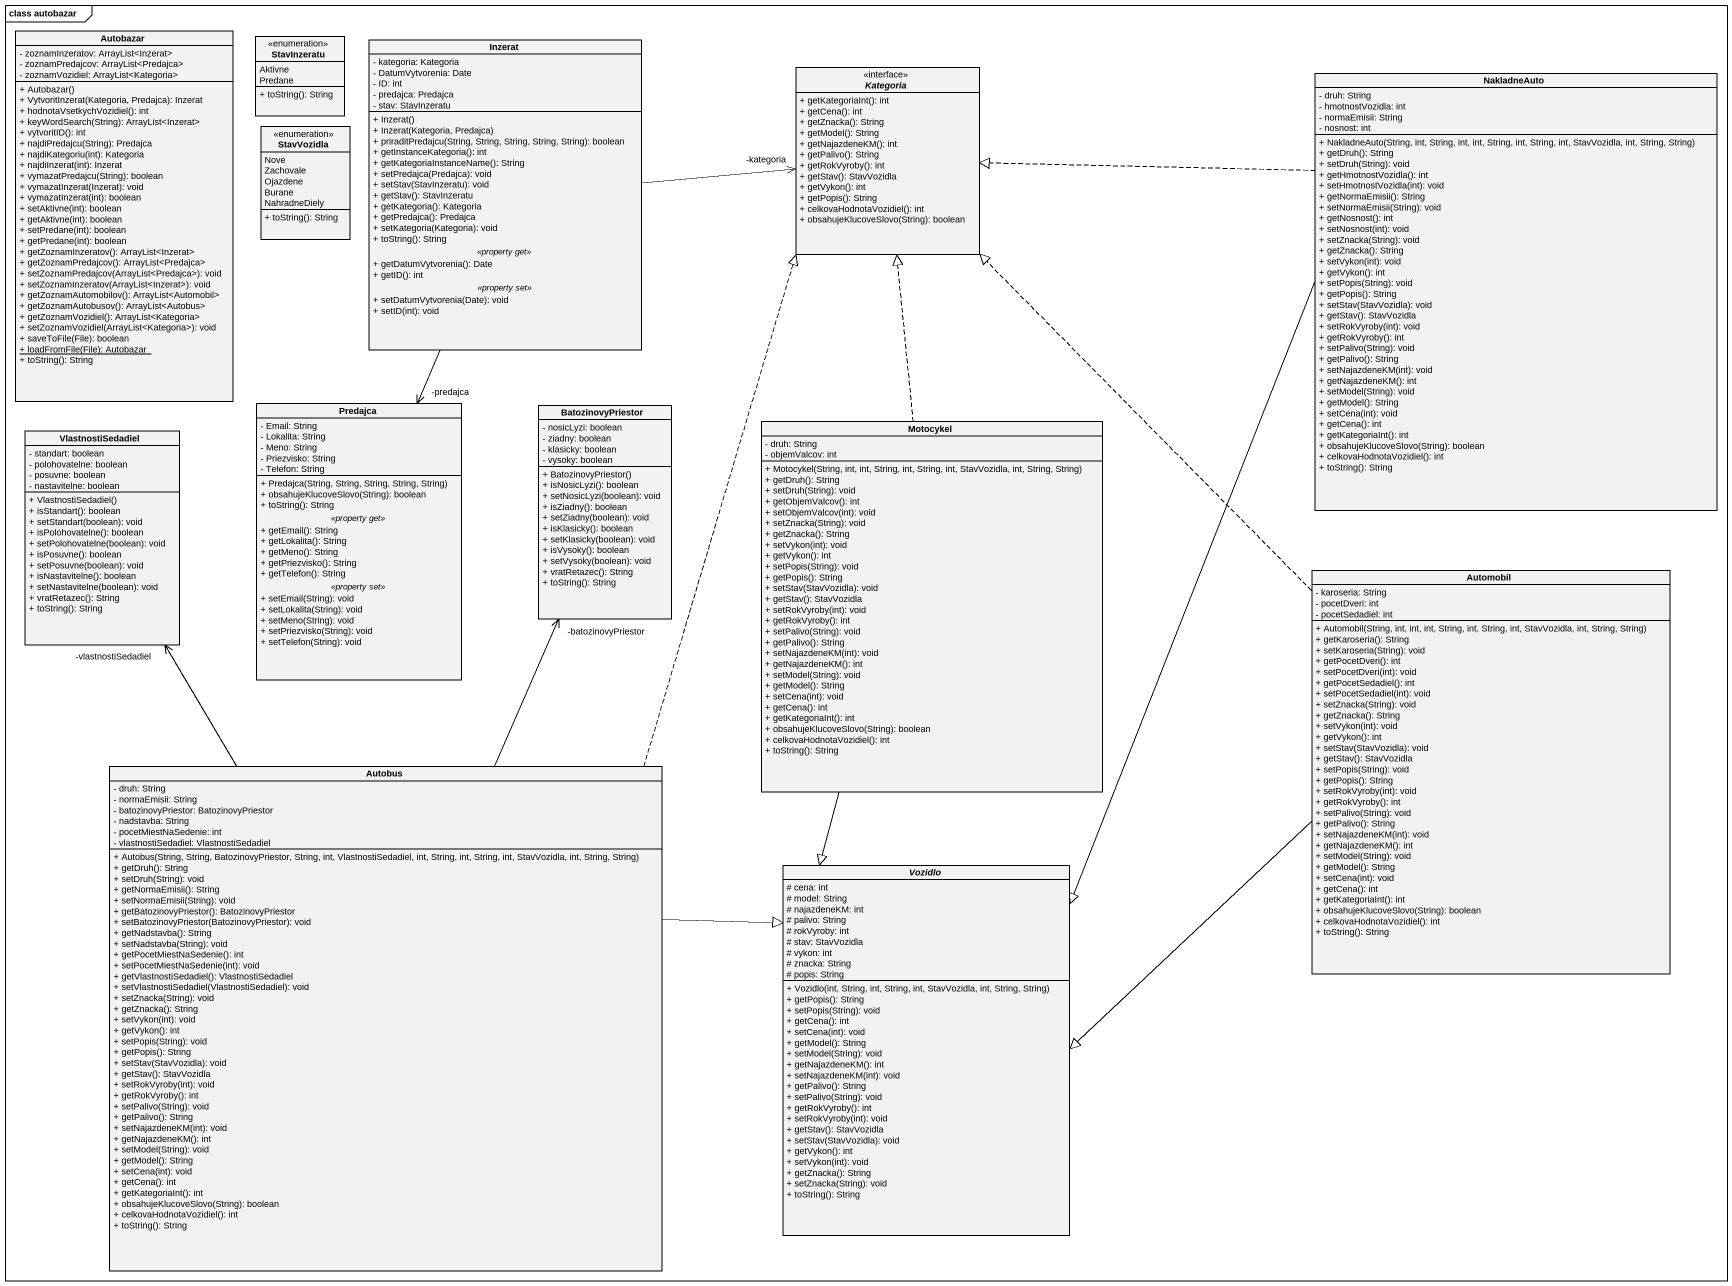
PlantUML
@startuml
mainframe class autobazar
hide circle
hide empty members
skinparam classAttributeIconSize 0
class Autobazar {
  - zoznamInzeratov: ArrayList<Inzerat>
  - zoznamPredajcov: ArrayList<Predajca>
  - zoznamVozidiel: ArrayList<Kategoria>
  + Autobazar()
  + VytvoritInzerat(Kategoria, Predajca): Inzerat
  + hodnotaVsetkychVozidiel(): int
  + keyWordSearch(String): ArrayList<Inzerat>
  + vytvoritID(): int
  + najdiPredajcu(String): Predajca
  + najdiKategoriu(int): Kategoria
  + najdiInzerat(int): Inzerat
  + vymazatPredajcu(String): boolean
  + vymazatInzerat(Inzerat): void
  + vymazatInzerat(int): boolean
  + setAktivne(int): boolean
  + getAktivne(int): boolean
  + setPredane(int): boolean
  + getPredane(int): boolean
  + getZoznamInzeratov(): ArrayList<Inzerat>
  + getZoznamPredajcov(): ArrayList<Predajca>
  + setZoznamPredajcov(ArrayList<Predajca>): void
  + setZoznamInzeratov(ArrayList<Inzerat>): void
  + getZoznamAutomobilov(): ArrayList<Automobil>
  + getZoznamAutobusov(): ArrayList<Autobus>
  + getZoznamVozidiel(): ArrayList<Kategoria>
  + setZoznamVozidiel(ArrayList<Kategoria>): void
  + saveToFile(File): boolean
  {static} + loadFromFile(File): Autobazar
  + toString(): String
}
enum StavInzeratu {
  Aktivne
  Predane
  + toString(): String
}
class Inzerat {
  - kategoria: Kategoria
  - DatumVytvorenia: Date
  - ID: int
  - predajca: Predajca
  - stav: StavInzeratu
  --
  + Inzerat()
  + Inzerat(Kategoria, Predajca)
  + priraditPredajcu(String, String, String, String, String): boolean
  + getInstanceKategoria(): int
  + getKategoriaInstanceName(): String
  + setPredajca(Predajca): void
  + setStav(StavInzeratu): void
  + getStav(): StavInzeratu
  + getKategoria(): Kategoria
  + getPredajca(): Predajca
  + setKategoria(Kategoria): void
  + toString(): String
  .. <<property get>> ..
  + getDatumVytvorenia(): Date
  + getID(): int
  .. <<property set>> ..
  + setDatumVytvorenia(Date): void
  + setID(int): void
}
interface Kategoria <<interface>> {
  + getKategoriaInt(): int
  + getCena(): int
  + getZnacka(): String
  + getModel(): String
  + getNajazdeneKM(): int
  + getPalivo(): String
  + getRokVyroby(): int
  + getStav(): StavVozidla
  + getVykon(): int
  + getPopis(): String
  + celkovaHodnotaVozidiel(): int
  + obsahujeKlucoveSlovo(String): boolean
}
class NakladneAuto {
  - druh: String
  - hmotnostVozidla: int
  - normaEmisii: String
  - nosnost: int
  + NakladneAuto(String, int, String, int, int, String, int, String, int, StavVozidla, int, String, String)
  + getDruh(): String
  + setDruh(String): void
  + getHmotnostVozidla(): int
  + setHmotnostVozidla(int): void
  + getNormaEmisii(): String
  + setNormaEmisii(String): void
  + getNosnost(): int
  + setNosnost(int): void
  + setZnacka(String): void
  + getZnacka(): String
  + setVykon(int): void
  + getVykon(): int
  + setPopis(String): void
  + getPopis(): String
  + setStav(StavVozidla): void
  + getStav(): StavVozidla
  + setRokVyroby(int): void
  + getRokVyroby(): int
  + setPalivo(String): void
  + getPalivo(): String
  + setNajazdeneKM(int): void
  + getNajazdeneKM(): int
  + setModel(String): void
  + getModel(): String
  + setCena(int): void
  + getCena(): int
  + getKategoriaInt(): int
  + obsahujeKlucoveSlovo(String): boolean
  + celkovaHodnotaVozidiel(): int
  + toString(): String
}
enum StavVozidla {
  Nove
  Zachovale
  Ojazdene
  Burane
  NahradneDiely
  + toString(): String
}
class Predajca {
  - Email: String
  - Lokalita: String
  - Meno: String
  - Priezvisko: String
  - Telefon: String
  --
  + Predajca(String, String, String, String, String)
  + obsahujeKlucoveSlovo(String): boolean
  + toString(): String
  .. <<property get>> ..
  + getEmail(): String
  + getLokalita(): String
  + getMeno(): String
  + getPriezvisko(): String
  + getTelefon(): String
  .. <<property set>> ..
  + setEmail(String): void
  + setLokalita(String): void
  + setMeno(String): void
  + setPriezvisko(String): void
  + setTelefon(String): void
}
class BatozinovyPriestor {
  - nosicLyzi: boolean
  - ziadny: boolean
  - klasicky: boolean
  - vysoky: boolean
  + BatozinovyPriestor()
  + isNosicLyzi(): boolean
  + setNosicLyzi(boolean): void
  + isZiadny(): boolean
  + setZiadny(boolean): void
  + isKlasicky(): boolean
  + setKlasicky(boolean): void
  + isVysoky(): boolean
  + setVysoky(boolean): void
  + vratRetazec(): String
  + toString(): String
}
class Motocykel {
  - druh: String
  - objemValcov: int
  + Motocykel(String, int, int, String, int, String, int, StavVozidla, int, String, String)
  + getDruh(): String
  + setDruh(String): void
  + getObjemValcov(): int
  + setObjemValcov(int): void
  + setZnacka(String): void
  + getZnacka(): String
  + setVykon(int): void
  + getVykon(): int
  + setPopis(String): void
  + getPopis(): String
  + setStav(StavVozidla): void
  + getStav(): StavVozidla
  + setRokVyroby(int): void
  + getRokVyroby(): int
  + setPalivo(String): void
  + getPalivo(): String
  + setNajazdeneKM(int): void
  + getNajazdeneKM(): int
  + setModel(String): void
  + getModel(): String
  + setCena(int): void
  + getCena(): int
  + getKategoriaInt(): int
  + obsahujeKlucoveSlovo(String): boolean
  + celkovaHodnotaVozidiel(): int
  + toString(): String
}
class VlastnostiSedadiel {
  - standart: boolean
  - polohovatelne: boolean
  - posuvne: boolean
  - nastavitelne: boolean
  + VlastnostiSedadiel()
  + isStandart(): boolean
  + setStandart(boolean): void
  + isPolohovatelne(): boolean
  + setPolohovatelne(boolean): void
  + isPosuvne(): boolean
  + setPosuvne(boolean): void
  + isNastavitelne(): boolean
  + setNastavitelne(boolean): void
  + vratRetazec(): String
  + toString(): String
}
class Automobil {
  - karoseria: String
  - pocetDveri: int
  - pocetSedadiel: int
  + Automobil(String, int, int, int, String, int, String, int, StavVozidla, int, String, String)
  + getKaroseria(): String
  + setKaroseria(String): void
  + getPocetDveri(): int
  + setPocetDveri(int): void
  + getPocetSedadiel(): int
  + setPocetSedadiel(int): void
  + setZnacka(String): void
  + getZnacka(): String
  + setVykon(int): void
  + getVykon(): int
  + setStav(StavVozidla): void
  + getStav(): StavVozidla
  + setPopis(String): void
  + getPopis(): String
  + setRokVyroby(int): void
  + getRokVyroby(): int
  + setPalivo(String): void
  + getPalivo(): String
  + setNajazdeneKM(int): void
  + getNajazdeneKM(): int
  + setModel(String): void
  + getModel(): String
  + setCena(int): void
  + getCena(): int
  + getKategoriaInt(): int
  + obsahujeKlucoveSlovo(String): boolean
  + celkovaHodnotaVozidiel(): int
  + toString(): String
}
class Autobus {
  - druh: String
  - normaEmisii: String
  - batozinovyPriestor: BatozinovyPriestor
  - nadstavba: String
  - pocetMiestNaSedenie: int
  - vlastnostiSedadiel: VlastnostiSedadiel
  + Autobus(String, String, BatozinovyPriestor, String, int, VlastnostiSedadiel, int, String, int, String, int, StavVozidla, int, String, String)
  + getDruh(): String
  + setDruh(String): void
  + getNormaEmisii(): String
  + setNormaEmisii(String): void
  + getBatozinovyPriestor(): BatozinovyPriestor
  + setBatozinovyPriestor(BatozinovyPriestor): void
  + getNadstavba(): String
  + setNadstavba(String): void
  + getPocetMiestNaSedenie(): int
  + setPocetMiestNaSedenie(int): void
  + getVlastnostiSedadiel(): VlastnostiSedadiel
  + setVlastnostiSedadiel(VlastnostiSedadiel): void
  + setZnacka(String): void
  + getZnacka(): String
  + setVykon(int): void
  + getVykon(): int
  + setPopis(String): void
  + getPopis(): String
  + setStav(StavVozidla): void
  + getStav(): StavVozidla
  + setRokVyroby(int): void
  + getRokVyroby(): int
  + setPalivo(String): void
  + getPalivo(): String
  + setNajazdeneKM(int): void
  + getNajazdeneKM(): int
  + setModel(String): void
  + getModel(): String
  + setCena(int): void
  + getCena(): int
  + getKategoriaInt(): int
  + obsahujeKlucoveSlovo(String): boolean
  + celkovaHodnotaVozidiel(): int
  + toString(): String
}
abstract class Vozidlo {
  # cena: int
  # model: String
  # najazdeneKM: int
  # palivo: String
  # rokVyroby: int
  # stav: StavVozidla
  # vykon: int
  # znacka: String
  # popis: String
  + Vozidlo(int, String, int, String, int, StavVozidla, int, String, String)
  + getPopis(): String
  + setPopis(String): void
  + getCena(): int
  + setCena(int): void
  + getModel(): String
  + setModel(String): void
  + getNajazdeneKM(): int
  + setNajazdeneKM(int): void
  + getPalivo(): String
  + setPalivo(String): void
  + getRokVyroby(): int
  + setRokVyroby(int): void
  + getStav(): StavVozidla
  + setStav(StavVozidla): void
  + getVykon(): int
  + setVykon(int): void
  + getZnacka(): String
  + setZnacka(String): void
  + toString(): String
}
Inzerat -right-> "-kategoria" Kategoria
Inzerat --> "-predajca" Predajca
NakladneAuto .left.|> Kategoria
NakladneAuto --|> Vozidlo
Motocykel .up.|> Kategoria
Motocykel --|> Vozidlo
Automobil .up.|> Kategoria
Automobil -left-|> Vozidlo
Autobus .up.|> Kategoria
Autobus -up-> "-batozinovyPriestor" BatozinovyPriestor
Autobus -up-> "-vlastnostiSedadiel" VlastnostiSedadiel
Autobus -right-|> Vozidlo
@enduml
